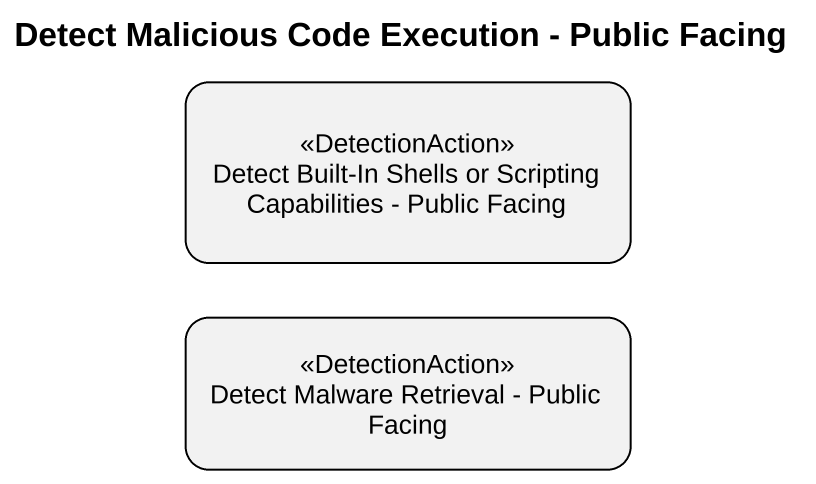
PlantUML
@startuml
title Detect Malicious Code Execution - Public Facing
hide empty description
state "Detect Built-In Shells or Scripting Capabilities - Public Facing" as Detect_Built_In_Shells_or <<DetectionAction>>
state "Detect Malware Retrieval - Public Facing" as Detect_Malware_Retrieval <<DetectionAction>>
@enduml
